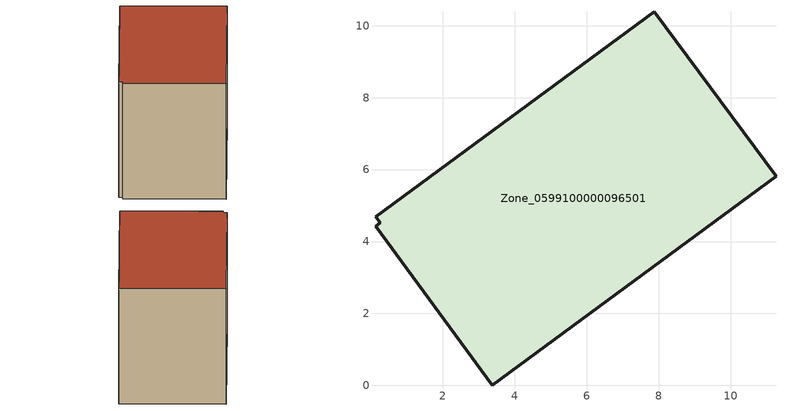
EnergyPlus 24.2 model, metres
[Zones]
Zone_0599100000096501
 floor ground (C_G): 11.26,5.81 3.38,0 0.12,4.42 0.26,4.53 0.14,4.69 7.88,10.39 z0
 wall outside (C_F): 11.26,5.81 7.88,10.39 0.14,4.69 0.26,4.53 0.12,4.42 3.38,0 11.26,5.81 z0:6.73
 roof outside (C_R): 3.38,0 11.26,5.81 7.88,10.39 0.14,4.69 0.26,4.53 0.12,4.42 z6.73
[BUILDING]
Pand.0599100000096501: North Axis=0; Terrain=City; Loads Convergence Tolerance Value=0.04; Temperature Convergence Tolerance Value=0.4; Solar Distribution=FullExterior; Maximum Number of Warmup Days=25; Minimum Number of Warmup Days=1
[Site:Location]
Rotterdam.The.Hague.AP_ZH_NLD Design_Conditions: Latitude=51.96; Longitude=4.45; Time Zone=1; Elevation=-4.5
[SITE:GROUNDTEMPERATURE:BUILDINGSURFACE]
18, 18, 18, 18, 18, 18, 18, 18, 18, 18, 18, 18
[MATERIAL] Thermal Absorptance=0.9; Solar Absorptance=0.7; Visible Absorptance=0.7
Name | Roughness | Thickness | Conductivity | Density | Specific Heat
G.TC.1975-1991 | MediumSmooth | 0.15 | 0.288461 | 540 | 1210
F.TC.1975-1991 | Rough | 0.3 | 0.230769 | 1920 | 840
R.TC.1975-1991 | MediumRough | 0.2 | 0.153846 | 1500 | 1000
[CONSTRUCTION]
C_G: G.TC.1975-1991
C_F: F.TC.1975-1991
C_R: R.TC.1975-1991
[ZONE]
Zone_0599100000096501: Type=1; Multiplier=1; Ceiling Height=Autocalculate; Volume=Autocalculate; Floor Area=autocalculate; Part of Total Floor Area=Yes
[ZONEINFILTRATION:DESIGNFLOWRATE]
Infil_Zone_0599100000096501: Zone or ZoneList or Space or SpaceList=Zone_0599100000096501; Schedule=AlwaysOn; Design Flow Rate Calculation Method=Flow/Area; Flow Rate per Floor Area=0.003; Constant Term Coefficient=1; Temperature Term Coefficient=0; Velocity Term Coefficient=0; Velocity Squared Term Coefficient=0
[HVACTEMPLATE:ZONE:IDEALLOADSAIRSYSTEM]
Zone_0599100000096501: Maximum Heating Supply Air Temperature=50; Minimum Cooling Supply Air Temperature=13; Maximum Heating Supply Air Humidity Ratio=0.0156; Minimum Cooling Supply Air Humidity Ratio=0.0077; Heating Limit=NoLimit; Cooling Limit=NoLimit; Dehumidification Control Type=ConstantSensibleHeatRatio; Cooling Sensible Heat Ratio=0.7; Dehumidification Setpoint=60; Humidification Control Type=None; Humidification Setpoint=30; Outdoor Air Method=None; Outdoor Air Flow Rate per Person=0.00944; Outdoor Air Flow Rate per Zone Floor Area=0; Outdoor Air Flow Rate per Zone=0; Demand Controlled Ventilation Type=None; Outdoor Air Economizer Type=NoEconomizer; Heat Recovery Type=None; Sensible Heat Recovery Effectiveness=0.7; Latent Heat Recovery Effectiveness=0.65
[ZONECONTROL:THERMOSTAT]
ThermostatControl_Zone_0599100000096501: Zone or ZoneList=Zone_0599100000096501; Control Type Schedule=DualSetpointControlType; Control 1=Thermostat_Zone_0599100000096501; Temperature Difference Between Cutout And Setpoint=0
[THERMOSTATSETPOINT:DUALSETPOINT]
Thermostat_Zone_0599100000096501: Heating Setpoint Temperature Schedule=HeatingSetpoint_Zone_0599100000096501; Cooling Setpoint Temperature Schedule=CoolingSetpoint_Zone_0599100000096501
[SCHEDULE:COMPACT]
HeatingSetpoint_Zone_0599100000096501: Through: 12/31, For: AllDays, Until: 24:00, 21
CoolingSetpoint_Zone_0599100000096501: Through: 12/31, For: AllDays, Until: 24:00, 24
DualSetpointControlType: Through: 12/31, For: AllDays, Until: 24:00, 4
AlwaysOn: Through: 12/31, For: AllDays, Until: 24:00, 1
